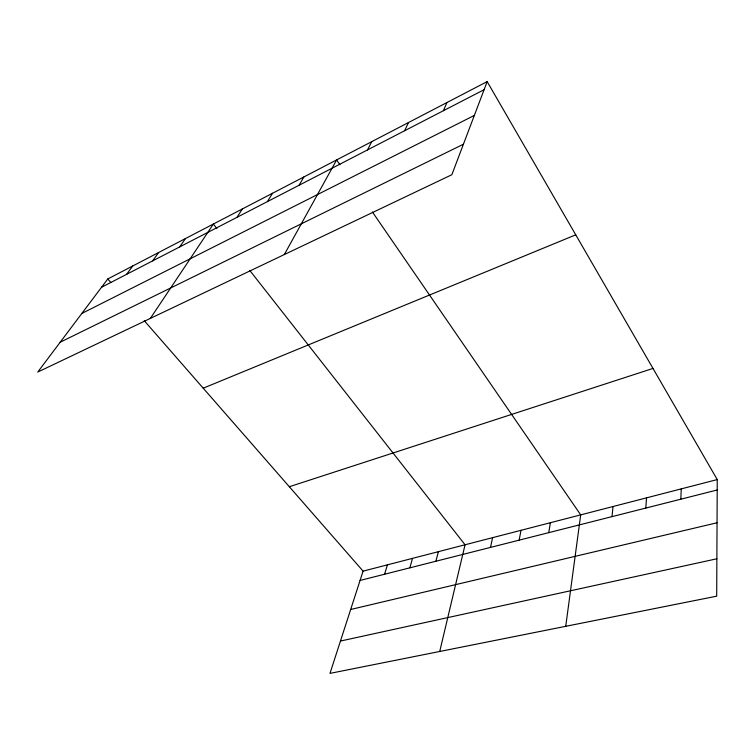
<?xml version="1.0" encoding="UTF-8"?>
<svg xmlns="http://www.w3.org/2000/svg" width="755" height="755" viewBox="0 0 755 755"><rect width="100%" height="100%" fill="white"/><g stroke="black" fill="none" stroke-linecap="round" stroke-linejoin="round"><path stroke-width="1.13" d="M717.25 479.576L716.693 596.176L329.982 673.385L363.089 571.139L717.25 479.576L487.164 81.615L107.776 278.963L37.75 372.064L451.849 174.726L487.164 81.615M680.84 499.197L681.246 488.891M645.789 508.077L646.535 497.856M611.984 516.637L613.041 506.52M565.731 626.31L580.699 514.882L372.404 211.985M548.753 532.652L550.367 522.724M519.157 540.146L521.007 530.312M490.505 547.403L492.59 537.664M439.731 651.471L465.061 544.78L249.763 270.422M435.899 561.239L438.381 551.678M409.842 567.835L412.523 558.36M384.588 574.234L387.428 564.844M443.421 110.702L446.932 102.548M404.595 130.757L408.502 122.537M367.506 149.915L371.762 141.647M284.324 254.558L336.617 159.937L339.939 164.769M299.037 185.277L303.906 176.944M267.383 201.623L272.517 193.271M236.994 217.317L242.364 208.956M150.349 318.402L213.372 224.046L216.949 228.595M179.699 246.913L185.475 238.552M152.661 260.871L158.616 252.529M126.623 274.32L132.738 265.986M101.529 287.287L484.106 89.694M81.833 313.457L474.348 115.421M60.192 342.223L463.419 144.224M203.227 388.193L575.744 234.833M289.325 486.73L652.99 368.431M360.078 580.444L717.203 489.986M350.669 609.493L717.042 522.762M340.448 641.052L716.873 558.785M107.776 278.963L110.825 282.445M144.233 320.686L363.089 571.139"/></g></svg>
